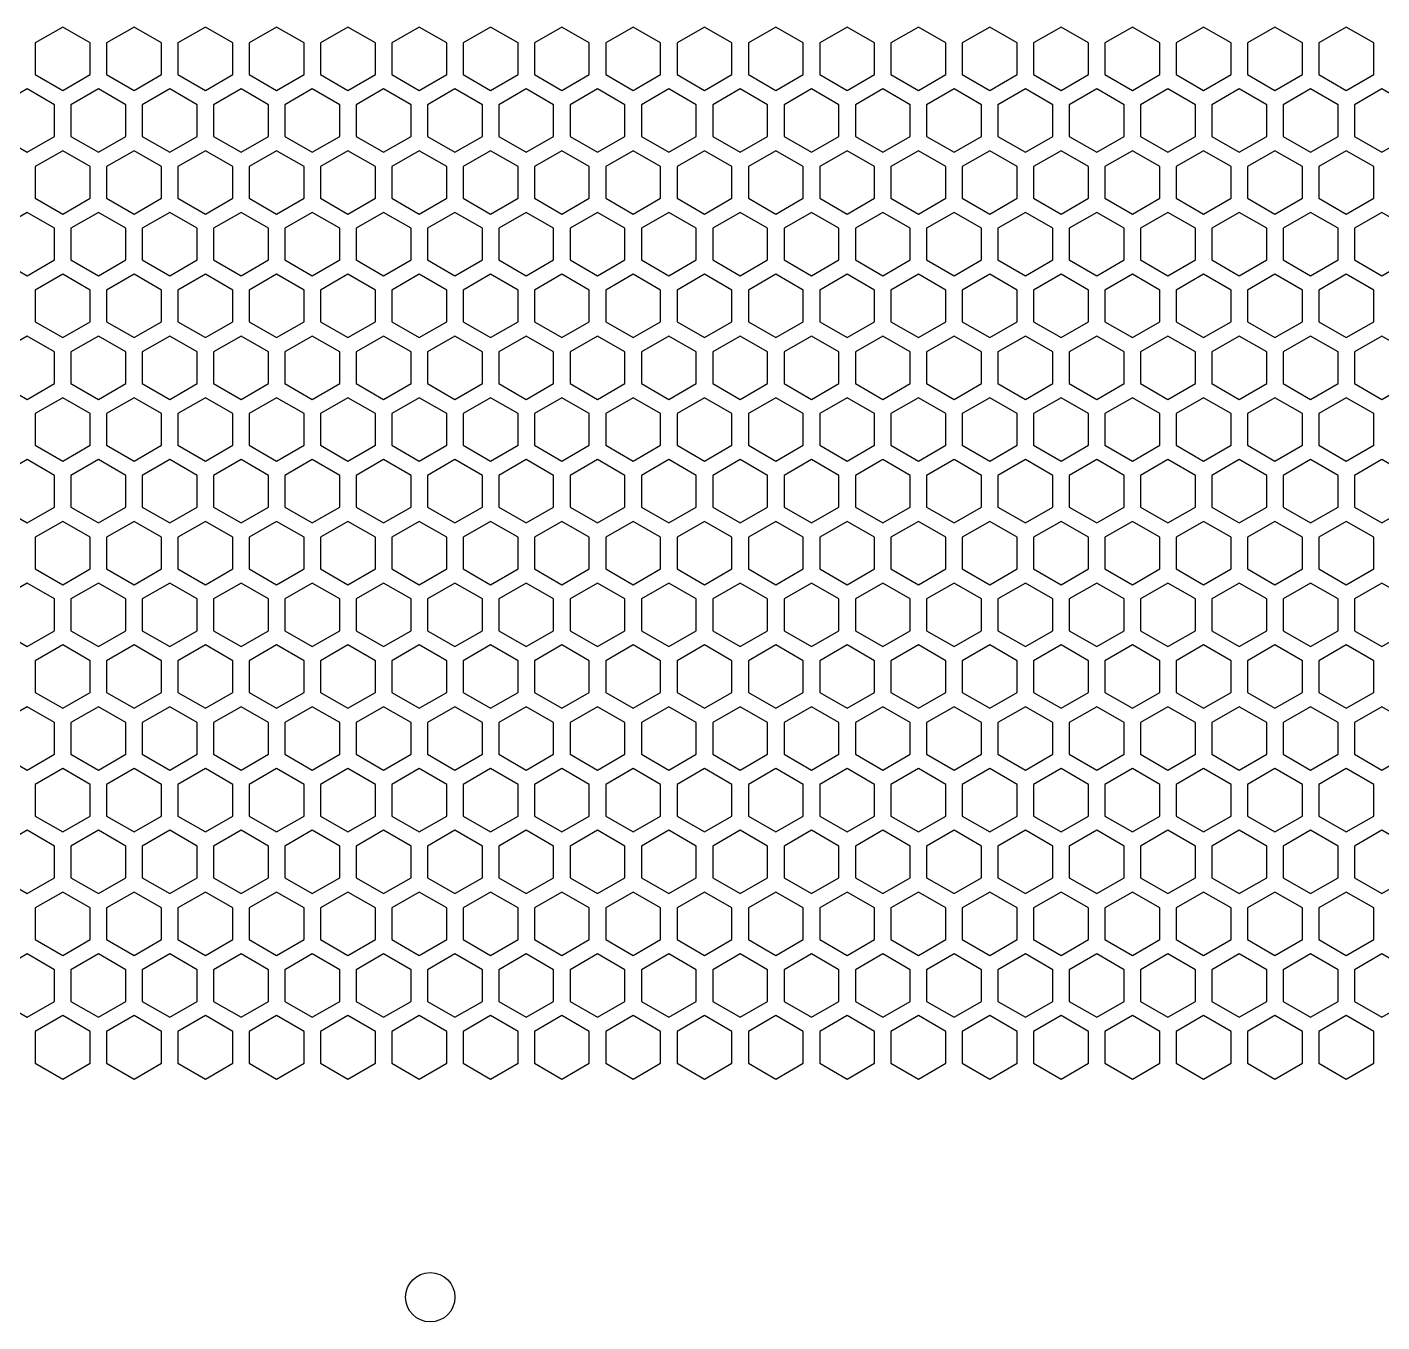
# Model space of a CAD drawing. Header units: millimetres. Extents: x 0 to 500, y 0 to 571.
# Drawn here: x 123.2 to 246.8, y 298.8 to 416.7 of the extents above; entities that cross this region are included whole.
import ezdxf

# ---------------------------------------------------------------- set-up
doc = ezdxf.new("R2010")
doc.units = ezdxf.units.MM
doc.layers.add('CUT', color=1, linetype='CONTINUOUS')

msp = doc.modelspace()

# ---------------------------------------------------------------- linework, layer by layer
at = {"layer": 'CUT'}
for points in [[(129, 415.2767), (126.5, 416.7201), (124, 415.2767), (124, 412.3899), (126.5, 410.9466), (129, 412.3899)], [(135.5, 415.2767), (133, 416.7201), (130.5, 415.2767), (130.5, 412.3899), (133, 410.9466), (135.5, 412.3899)], [(142, 415.2767), (139.5, 416.7201), (137, 415.2767), (137, 412.3899), (139.5, 410.9466), (142, 412.3899)], [(148.5, 415.2767), (146, 416.7201), (143.5, 415.2767), (143.5, 412.3899), (146, 410.9466), (148.5, 412.3899)], [(155, 415.2767), (152.5, 416.7201), (150, 415.2767), (150, 412.3899), (152.5, 410.9466), (155, 412.3899)], [(161.5, 415.2767), (159, 416.7201), (156.5, 415.2767), (156.5, 412.3899), (159, 410.9466), (161.5, 412.3899)], [(168, 415.2767), (165.5, 416.7201), (163, 415.2767), (163, 412.3899), (165.5, 410.9466), (168, 412.3899)], [(174.5, 415.2767), (172, 416.7201), (169.5, 415.2767), (169.5, 412.3899), (172, 410.9466), (174.5, 412.3899)], [(181, 415.2767), (178.5, 416.7201), (176, 415.2767), (176, 412.3899), (178.5, 410.9466), (181, 412.3899)], [(187.5, 415.2767), (185, 416.7201), (182.5, 415.2767), (182.5, 412.3899), (185, 410.9466), (187.5, 412.3899)], [(194, 415.2767), (191.5, 416.7201), (189, 415.2767), (189, 412.3899), (191.5, 410.9466), (194, 412.3899)], [(200.5, 415.2767), (198, 416.7201), (195.5, 415.2767), (195.5, 412.3899), (198, 410.9466), (200.5, 412.3899)], [(207, 415.2767), (204.5, 416.7201), (202, 415.2767), (202, 412.3899), (204.5, 410.9466), (207, 412.3899)], [(213.5, 415.2767), (211, 416.7201), (208.5, 415.2767), (208.5, 412.3899), (211, 410.9466), (213.5, 412.3899)], [(220, 415.2767), (217.5, 416.7201), (215, 415.2767), (215, 412.3899), (217.5, 410.9466), (220, 412.3899)], [(226.5, 415.2767), (224, 416.7201), (221.5, 415.2767), (221.5, 412.3899), (224, 410.9466), (226.5, 412.3899)], [(233, 415.2767), (230.5, 416.7201), (228, 415.2767), (228, 412.3899), (230.5, 410.9466), (233, 412.3899)], [(239.5, 415.2767), (237, 416.7201), (234.5, 415.2767), (234.5, 412.3899), (237, 410.9466), (239.5, 412.3899)], [(246, 415.2767), (243.5, 416.7201), (241, 415.2767), (241, 412.3899), (243.5, 410.9466), (246, 412.3899)], [(125.75, 409.6475), (123.25, 411.0909), (120.75, 409.6475), (120.75, 406.7608), (123.25, 405.3174), (125.75, 406.7608)], [(132.25, 409.6475), (129.75, 411.0909), (127.25, 409.6475), (127.25, 406.7608), (129.75, 405.3174), (132.25, 406.7608)], [(138.75, 409.6475), (136.25, 411.0909), (133.75, 409.6475), (133.75, 406.7608), (136.25, 405.3174), (138.75, 406.7608)], [(145.25, 409.6475), (142.75, 411.0909), (140.25, 409.6475), (140.25, 406.7608), (142.75, 405.3174), (145.25, 406.7608)], [(151.75, 409.6475), (149.25, 411.0909), (146.75, 409.6475), (146.75, 406.7608), (149.25, 405.3174), (151.75, 406.7608)], [(158.25, 409.6475), (155.75, 411.0909), (153.25, 409.6475), (153.25, 406.7608), (155.75, 405.3174), (158.25, 406.7608)], [(164.75, 409.6475), (162.25, 411.0909), (159.75, 409.6475), (159.75, 406.7608), (162.25, 405.3174), (164.75, 406.7608)], [(171.25, 409.6475), (168.75, 411.0909), (166.25, 409.6475), (166.25, 406.7608), (168.75, 405.3174), (171.25, 406.7608)], [(177.75, 409.6475), (175.25, 411.0909), (172.75, 409.6475), (172.75, 406.7608), (175.25, 405.3174), (177.75, 406.7608)], [(184.25, 409.6475), (181.75, 411.0909), (179.25, 409.6475), (179.25, 406.7608), (181.75, 405.3174), (184.25, 406.7608)], [(190.75, 409.6475), (188.25, 411.0909), (185.75, 409.6475), (185.75, 406.7608), (188.25, 405.3174), (190.75, 406.7608)], [(197.25, 409.6475), (194.75, 411.0909), (192.25, 409.6475), (192.25, 406.7608), (194.75, 405.3174), (197.25, 406.7608)], [(203.75, 409.6475), (201.25, 411.0909), (198.75, 409.6475), (198.75, 406.7608), (201.25, 405.3174), (203.75, 406.7608)], [(210.25, 409.6475), (207.75, 411.0909), (205.25, 409.6475), (205.25, 406.7608), (207.75, 405.3174), (210.25, 406.7608)], [(216.75, 409.6475), (214.25, 411.0909), (211.75, 409.6475), (211.75, 406.7608), (214.25, 405.3174), (216.75, 406.7608)], [(223.25, 409.6475), (220.75, 411.0909), (218.25, 409.6475), (218.25, 406.7608), (220.75, 405.3174), (223.25, 406.7608)], [(229.75, 409.6475), (227.25, 411.0909), (224.75, 409.6475), (224.75, 406.7608), (227.25, 405.3174), (229.75, 406.7608)], [(236.25, 409.6475), (233.75, 411.0909), (231.25, 409.6475), (231.25, 406.7608), (233.75, 405.3174), (236.25, 406.7608)], [(242.75, 409.6475), (240.25, 411.0909), (237.75, 409.6475), (237.75, 406.7608), (240.25, 405.3174), (242.75, 406.7608)], [(249.25, 409.6475), (246.75, 411.0909), (244.25, 409.6475), (244.25, 406.7608), (246.75, 405.3174), (249.25, 406.7608)], [(129, 404.0184), (126.5, 405.4617), (124, 404.0184), (124, 401.1316), (126.5, 399.6882), (129, 401.1316)], [(135.5, 404.0184), (133, 405.4617), (130.5, 404.0184), (130.5, 401.1316), (133, 399.6882), (135.5, 401.1316)], [(142, 404.0184), (139.5, 405.4617), (137, 404.0184), (137, 401.1316), (139.5, 399.6882), (142, 401.1316)], [(148.5, 404.0184), (146, 405.4617), (143.5, 404.0184), (143.5, 401.1316), (146, 399.6882), (148.5, 401.1316)], [(155, 404.0184), (152.5, 405.4617), (150, 404.0184), (150, 401.1316), (152.5, 399.6882), (155, 401.1316)], [(161.5, 404.0184), (159, 405.4617), (156.5, 404.0184), (156.5, 401.1316), (159, 399.6882), (161.5, 401.1316)], [(168, 404.0184), (165.5, 405.4617), (163, 404.0184), (163, 401.1316), (165.5, 399.6882), (168, 401.1316)], [(174.5, 404.0184), (172, 405.4617), (169.5, 404.0184), (169.5, 401.1316), (172, 399.6882), (174.5, 401.1316)], [(181, 404.0184), (178.5, 405.4617), (176, 404.0184), (176, 401.1316), (178.5, 399.6882), (181, 401.1316)], [(187.5, 404.0184), (185, 405.4617), (182.5, 404.0184), (182.5, 401.1316), (185, 399.6882), (187.5, 401.1316)], [(194, 404.0184), (191.5, 405.4617), (189, 404.0184), (189, 401.1316), (191.5, 399.6882), (194, 401.1316)], [(200.5, 404.0184), (198, 405.4617), (195.5, 404.0184), (195.5, 401.1316), (198, 399.6882), (200.5, 401.1316)], [(207, 404.0184), (204.5, 405.4617), (202, 404.0184), (202, 401.1316), (204.5, 399.6882), (207, 401.1316)], [(213.5, 404.0184), (211, 405.4617), (208.5, 404.0184), (208.5, 401.1316), (211, 399.6882), (213.5, 401.1316)], [(220, 404.0184), (217.5, 405.4617), (215, 404.0184), (215, 401.1316), (217.5, 399.6882), (220, 401.1316)], [(226.5, 404.0184), (224, 405.4617), (221.5, 404.0184), (221.5, 401.1316), (224, 399.6882), (226.5, 401.1316)], [(233, 404.0184), (230.5, 405.4617), (228, 404.0184), (228, 401.1316), (230.5, 399.6882), (233, 401.1316)], [(239.5, 404.0184), (237, 405.4617), (234.5, 404.0184), (234.5, 401.1316), (237, 399.6882), (239.5, 401.1316)], [(246, 404.0184), (243.5, 405.4617), (241, 404.0184), (241, 401.1316), (243.5, 399.6882), (246, 401.1316)], [(125.75, 398.3892), (123.25, 399.8326), (120.75, 398.3892), (120.75, 395.5024), (123.25, 394.0591), (125.75, 395.5024)], [(132.25, 398.3892), (129.75, 399.8326), (127.25, 398.3892), (127.25, 395.5024), (129.75, 394.0591), (132.25, 395.5024)], [(138.75, 398.3892), (136.25, 399.8326), (133.75, 398.3892), (133.75, 395.5024), (136.25, 394.0591), (138.75, 395.5024)], [(145.25, 398.3892), (142.75, 399.8326), (140.25, 398.3892), (140.25, 395.5024), (142.75, 394.0591), (145.25, 395.5024)], [(151.75, 398.3892), (149.25, 399.8326), (146.75, 398.3892), (146.75, 395.5024), (149.25, 394.0591), (151.75, 395.5024)], [(158.25, 398.3892), (155.75, 399.8326), (153.25, 398.3892), (153.25, 395.5024), (155.75, 394.0591), (158.25, 395.5024)], [(164.75, 398.3892), (162.25, 399.8326), (159.75, 398.3892), (159.75, 395.5024), (162.25, 394.0591), (164.75, 395.5024)], [(171.25, 398.3892), (168.75, 399.8326), (166.25, 398.3892), (166.25, 395.5024), (168.75, 394.0591), (171.25, 395.5024)], [(177.75, 398.3892), (175.25, 399.8326), (172.75, 398.3892), (172.75, 395.5024), (175.25, 394.0591), (177.75, 395.5024)], [(184.25, 398.3892), (181.75, 399.8326), (179.25, 398.3892), (179.25, 395.5024), (181.75, 394.0591), (184.25, 395.5024)], [(190.75, 398.3892), (188.25, 399.8326), (185.75, 398.3892), (185.75, 395.5024), (188.25, 394.0591), (190.75, 395.5024)], [(197.25, 398.3892), (194.75, 399.8326), (192.25, 398.3892), (192.25, 395.5024), (194.75, 394.0591), (197.25, 395.5024)], [(203.75, 398.3892), (201.25, 399.8326), (198.75, 398.3892), (198.75, 395.5024), (201.25, 394.0591), (203.75, 395.5024)], [(210.25, 398.3892), (207.75, 399.8326), (205.25, 398.3892), (205.25, 395.5024), (207.75, 394.0591), (210.25, 395.5024)], [(216.75, 398.3892), (214.25, 399.8326), (211.75, 398.3892), (211.75, 395.5024), (214.25, 394.0591), (216.75, 395.5024)], [(223.25, 398.3892), (220.75, 399.8326), (218.25, 398.3892), (218.25, 395.5024), (220.75, 394.0591), (223.25, 395.5024)], [(229.75, 398.3892), (227.25, 399.8326), (224.75, 398.3892), (224.75, 395.5024), (227.25, 394.0591), (229.75, 395.5024)], [(236.25, 398.3892), (233.75, 399.8326), (231.25, 398.3892), (231.25, 395.5024), (233.75, 394.0591), (236.25, 395.5024)], [(242.75, 398.3892), (240.25, 399.8326), (237.75, 398.3892), (237.75, 395.5024), (240.25, 394.0591), (242.75, 395.5024)], [(249.25, 398.3892), (246.75, 399.8326), (244.25, 398.3892), (244.25, 395.5024), (246.75, 394.0591), (249.25, 395.5024)], [(129, 392.76), (126.5, 394.2034), (124, 392.76), (124, 389.8733), (126.5, 388.4299), (129, 389.8733)], [(135.5, 392.76), (133, 394.2034), (130.5, 392.76), (130.5, 389.8733), (133, 388.4299), (135.5, 389.8733)], [(142, 392.76), (139.5, 394.2034), (137, 392.76), (137, 389.8733), (139.5, 388.4299), (142, 389.8733)], [(148.5, 392.76), (146, 394.2034), (143.5, 392.76), (143.5, 389.8733), (146, 388.4299), (148.5, 389.8733)], [(155, 392.76), (152.5, 394.2034), (150, 392.76), (150, 389.8733), (152.5, 388.4299), (155, 389.8733)], [(161.5, 392.76), (159, 394.2034), (156.5, 392.76), (156.5, 389.8733), (159, 388.4299), (161.5, 389.8733)], [(168, 392.76), (165.5, 394.2034), (163, 392.76), (163, 389.8733), (165.5, 388.4299), (168, 389.8733)], [(174.5, 392.76), (172, 394.2034), (169.5, 392.76), (169.5, 389.8733), (172, 388.4299), (174.5, 389.8733)], [(181, 392.76), (178.5, 394.2034), (176, 392.76), (176, 389.8733), (178.5, 388.4299), (181, 389.8733)], [(187.5, 392.76), (185, 394.2034), (182.5, 392.76), (182.5, 389.8733), (185, 388.4299), (187.5, 389.8733)], [(194, 392.76), (191.5, 394.2034), (189, 392.76), (189, 389.8733), (191.5, 388.4299), (194, 389.8733)], [(200.5, 392.76), (198, 394.2034), (195.5, 392.76), (195.5, 389.8733), (198, 388.4299), (200.5, 389.8733)], [(207, 392.76), (204.5, 394.2034), (202, 392.76), (202, 389.8733), (204.5, 388.4299), (207, 389.8733)], [(213.5, 392.76), (211, 394.2034), (208.5, 392.76), (208.5, 389.8733), (211, 388.4299), (213.5, 389.8733)], [(220, 392.76), (217.5, 394.2034), (215, 392.76), (215, 389.8733), (217.5, 388.4299), (220, 389.8733)], [(226.5, 392.76), (224, 394.2034), (221.5, 392.76), (221.5, 389.8733), (224, 388.4299), (226.5, 389.8733)], [(233, 392.76), (230.5, 394.2034), (228, 392.76), (228, 389.8733), (230.5, 388.4299), (233, 389.8733)], [(239.5, 392.76), (237, 394.2034), (234.5, 392.76), (234.5, 389.8733), (237, 388.4299), (239.5, 389.8733)], [(246, 392.76), (243.5, 394.2034), (241, 392.76), (241, 389.8733), (243.5, 388.4299), (246, 389.8733)], [(125.75, 387.1309), (123.25, 388.5742), (120.75, 387.1309), (120.75, 384.2441), (123.25, 382.8007), (125.75, 384.2441)], [(132.25, 387.1309), (129.75, 388.5742), (127.25, 387.1309), (127.25, 384.2441), (129.75, 382.8007), (132.25, 384.2441)], [(138.75, 387.1309), (136.25, 388.5742), (133.75, 387.1309), (133.75, 384.2441), (136.25, 382.8007), (138.75, 384.2441)], [(145.25, 387.1309), (142.75, 388.5742), (140.25, 387.1309), (140.25, 384.2441), (142.75, 382.8007), (145.25, 384.2441)], [(151.75, 387.1309), (149.25, 388.5742), (146.75, 387.1309), (146.75, 384.2441), (149.25, 382.8007), (151.75, 384.2441)], [(158.25, 387.1309), (155.75, 388.5742), (153.25, 387.1309), (153.25, 384.2441), (155.75, 382.8007), (158.25, 384.2441)], [(164.75, 387.1309), (162.25, 388.5742), (159.75, 387.1309), (159.75, 384.2441), (162.25, 382.8007), (164.75, 384.2441)], [(171.25, 387.1309), (168.75, 388.5742), (166.25, 387.1309), (166.25, 384.2441), (168.75, 382.8007), (171.25, 384.2441)], [(177.75, 387.1309), (175.25, 388.5742), (172.75, 387.1309), (172.75, 384.2441), (175.25, 382.8007), (177.75, 384.2441)], [(184.25, 387.1309), (181.75, 388.5742), (179.25, 387.1309), (179.25, 384.2441), (181.75, 382.8007), (184.25, 384.2441)], [(190.75, 387.1309), (188.25, 388.5742), (185.75, 387.1309), (185.75, 384.2441), (188.25, 382.8007), (190.75, 384.2441)], [(197.25, 387.1309), (194.75, 388.5742), (192.25, 387.1309), (192.25, 384.2441), (194.75, 382.8007), (197.25, 384.2441)], [(203.75, 387.1309), (201.25, 388.5742), (198.75, 387.1309), (198.75, 384.2441), (201.25, 382.8007), (203.75, 384.2441)], [(210.25, 387.1309), (207.75, 388.5742), (205.25, 387.1309), (205.25, 384.2441), (207.75, 382.8007), (210.25, 384.2441)], [(216.75, 387.1309), (214.25, 388.5742), (211.75, 387.1309), (211.75, 384.2441), (214.25, 382.8007), (216.75, 384.2441)], [(223.25, 387.1309), (220.75, 388.5742), (218.25, 387.1309), (218.25, 384.2441), (220.75, 382.8007), (223.25, 384.2441)], [(229.75, 387.1309), (227.25, 388.5742), (224.75, 387.1309), (224.75, 384.2441), (227.25, 382.8007), (229.75, 384.2441)], [(236.25, 387.1309), (233.75, 388.5742), (231.25, 387.1309), (231.25, 384.2441), (233.75, 382.8007), (236.25, 384.2441)], [(242.75, 387.1309), (240.25, 388.5742), (237.75, 387.1309), (237.75, 384.2441), (240.25, 382.8007), (242.75, 384.2441)], [(249.25, 387.1309), (246.75, 388.5742), (244.25, 387.1309), (244.25, 384.2441), (246.75, 382.8007), (249.25, 384.2441)], [(129, 381.5017), (126.5, 382.9451), (124, 381.5017), (124, 378.615), (126.5, 377.1716), (129, 378.615)], [(135.5, 381.5017), (133, 382.9451), (130.5, 381.5017), (130.5, 378.615), (133, 377.1716), (135.5, 378.615)], [(142, 381.5017), (139.5, 382.9451), (137, 381.5017), (137, 378.615), (139.5, 377.1716), (142, 378.615)], [(148.5, 381.5017), (146, 382.9451), (143.5, 381.5017), (143.5, 378.615), (146, 377.1716), (148.5, 378.615)], [(155, 381.5017), (152.5, 382.9451), (150, 381.5017), (150, 378.615), (152.5, 377.1716), (155, 378.615)], [(161.5, 381.5017), (159, 382.9451), (156.5, 381.5017), (156.5, 378.615), (159, 377.1716), (161.5, 378.615)], [(168, 381.5017), (165.5, 382.9451), (163, 381.5017), (163, 378.615), (165.5, 377.1716), (168, 378.615)], [(174.5, 381.5017), (172, 382.9451), (169.5, 381.5017), (169.5, 378.615), (172, 377.1716), (174.5, 378.615)], [(181, 381.5017), (178.5, 382.9451), (176, 381.5017), (176, 378.615), (178.5, 377.1716), (181, 378.615)], [(187.5, 381.5017), (185, 382.9451), (182.5, 381.5017), (182.5, 378.615), (185, 377.1716), (187.5, 378.615)], [(194, 381.5017), (191.5, 382.9451), (189, 381.5017), (189, 378.615), (191.5, 377.1716), (194, 378.615)], [(200.5, 381.5017), (198, 382.9451), (195.5, 381.5017), (195.5, 378.615), (198, 377.1716), (200.5, 378.615)], [(207, 381.5017), (204.5, 382.9451), (202, 381.5017), (202, 378.615), (204.5, 377.1716), (207, 378.615)], [(213.5, 381.5017), (211, 382.9451), (208.5, 381.5017), (208.5, 378.615), (211, 377.1716), (213.5, 378.615)], [(220, 381.5017), (217.5, 382.9451), (215, 381.5017), (215, 378.615), (217.5, 377.1716), (220, 378.615)], [(226.5, 381.5017), (224, 382.9451), (221.5, 381.5017), (221.5, 378.615), (224, 377.1716), (226.5, 378.615)], [(233, 381.5017), (230.5, 382.9451), (228, 381.5017), (228, 378.615), (230.5, 377.1716), (233, 378.615)], [(239.5, 381.5017), (237, 382.9451), (234.5, 381.5017), (234.5, 378.615), (237, 377.1716), (239.5, 378.615)], [(246, 381.5017), (243.5, 382.9451), (241, 381.5017), (241, 378.615), (243.5, 377.1716), (246, 378.615)], [(125.75, 375.8725), (123.25, 377.3159), (120.75, 375.8725), (120.75, 372.9858), (123.25, 371.5424), (125.75, 372.9858)], [(132.25, 375.8725), (129.75, 377.3159), (127.25, 375.8725), (127.25, 372.9858), (129.75, 371.5424), (132.25, 372.9858)], [(138.75, 375.8725), (136.25, 377.3159), (133.75, 375.8725), (133.75, 372.9858), (136.25, 371.5424), (138.75, 372.9858)], [(145.25, 375.8725), (142.75, 377.3159), (140.25, 375.8725), (140.25, 372.9858), (142.75, 371.5424), (145.25, 372.9858)], [(151.75, 375.8725), (149.25, 377.3159), (146.75, 375.8725), (146.75, 372.9858), (149.25, 371.5424), (151.75, 372.9858)], [(158.25, 375.8725), (155.75, 377.3159), (153.25, 375.8725), (153.25, 372.9858), (155.75, 371.5424), (158.25, 372.9858)], [(164.75, 375.8725), (162.25, 377.3159), (159.75, 375.8725), (159.75, 372.9858), (162.25, 371.5424), (164.75, 372.9858)], [(171.25, 375.8725), (168.75, 377.3159), (166.25, 375.8725), (166.25, 372.9858), (168.75, 371.5424), (171.25, 372.9858)], [(177.75, 375.8725), (175.25, 377.3159), (172.75, 375.8725), (172.75, 372.9858), (175.25, 371.5424), (177.75, 372.9858)], [(184.25, 375.8725), (181.75, 377.3159), (179.25, 375.8725), (179.25, 372.9858), (181.75, 371.5424), (184.25, 372.9858)], [(190.75, 375.8725), (188.25, 377.3159), (185.75, 375.8725), (185.75, 372.9858), (188.25, 371.5424), (190.75, 372.9858)], [(197.25, 375.8725), (194.75, 377.3159), (192.25, 375.8725), (192.25, 372.9858), (194.75, 371.5424), (197.25, 372.9858)], [(203.75, 375.8725), (201.25, 377.3159), (198.75, 375.8725), (198.75, 372.9858), (201.25, 371.5424), (203.75, 372.9858)], [(210.25, 375.8725), (207.75, 377.3159), (205.25, 375.8725), (205.25, 372.9858), (207.75, 371.5424), (210.25, 372.9858)], [(216.75, 375.8725), (214.25, 377.3159), (211.75, 375.8725), (211.75, 372.9858), (214.25, 371.5424), (216.75, 372.9858)], [(223.25, 375.8725), (220.75, 377.3159), (218.25, 375.8725), (218.25, 372.9858), (220.75, 371.5424), (223.25, 372.9858)], [(229.75, 375.8725), (227.25, 377.3159), (224.75, 375.8725), (224.75, 372.9858), (227.25, 371.5424), (229.75, 372.9858)], [(236.25, 375.8725), (233.75, 377.3159), (231.25, 375.8725), (231.25, 372.9858), (233.75, 371.5424), (236.25, 372.9858)], [(242.75, 375.8725), (240.25, 377.3159), (237.75, 375.8725), (237.75, 372.9858), (240.25, 371.5424), (242.75, 372.9858)], [(249.25, 375.8725), (246.75, 377.3159), (244.25, 375.8725), (244.25, 372.9858), (246.75, 371.5424), (249.25, 372.9858)], [(129, 370.2434), (126.5, 371.6868), (124, 370.2434), (124, 367.3566), (126.5, 365.9132), (129, 367.3566)], [(135.5, 370.2434), (133, 371.6868), (130.5, 370.2434), (130.5, 367.3566), (133, 365.9132), (135.5, 367.3566)], [(142, 370.2434), (139.5, 371.6868), (137, 370.2434), (137, 367.3566), (139.5, 365.9132), (142, 367.3566)], [(148.5, 370.2434), (146, 371.6868), (143.5, 370.2434), (143.5, 367.3566), (146, 365.9132), (148.5, 367.3566)], [(155, 370.2434), (152.5, 371.6868), (150, 370.2434), (150, 367.3566), (152.5, 365.9132), (155, 367.3566)], [(161.5, 370.2434), (159, 371.6868), (156.5, 370.2434), (156.5, 367.3566), (159, 365.9132), (161.5, 367.3566)], [(168, 370.2434), (165.5, 371.6868), (163, 370.2434), (163, 367.3566), (165.5, 365.9132), (168, 367.3566)], [(174.5, 370.2434), (172, 371.6868), (169.5, 370.2434), (169.5, 367.3566), (172, 365.9132), (174.5, 367.3566)], [(181, 370.2434), (178.5, 371.6868), (176, 370.2434), (176, 367.3566), (178.5, 365.9132), (181, 367.3566)], [(187.5, 370.2434), (185, 371.6868), (182.5, 370.2434), (182.5, 367.3566), (185, 365.9132), (187.5, 367.3566)], [(194, 370.2434), (191.5, 371.6868), (189, 370.2434), (189, 367.3566), (191.5, 365.9132), (194, 367.3566)], [(200.5, 370.2434), (198, 371.6868), (195.5, 370.2434), (195.5, 367.3566), (198, 365.9132), (200.5, 367.3566)], [(207, 370.2434), (204.5, 371.6868), (202, 370.2434), (202, 367.3566), (204.5, 365.9132), (207, 367.3566)], [(213.5, 370.2434), (211, 371.6868), (208.5, 370.2434), (208.5, 367.3566), (211, 365.9132), (213.5, 367.3566)], [(220, 370.2434), (217.5, 371.6868), (215, 370.2434), (215, 367.3566), (217.5, 365.9132), (220, 367.3566)], [(226.5, 370.2434), (224, 371.6868), (221.5, 370.2434), (221.5, 367.3566), (224, 365.9132), (226.5, 367.3566)], [(233, 370.2434), (230.5, 371.6868), (228, 370.2434), (228, 367.3566), (230.5, 365.9132), (233, 367.3566)], [(239.5, 370.2434), (237, 371.6868), (234.5, 370.2434), (234.5, 367.3566), (237, 365.9132), (239.5, 367.3566)], [(246, 370.2434), (243.5, 371.6868), (241, 370.2434), (241, 367.3566), (243.5, 365.9132), (246, 367.3566)], [(125.75, 364.6142), (123.25, 366.0576), (120.75, 364.6142), (120.75, 361.7275), (123.25, 360.2841), (125.75, 361.7275)], [(132.25, 364.6142), (129.75, 366.0576), (127.25, 364.6142), (127.25, 361.7275), (129.75, 360.2841), (132.25, 361.7275)], [(138.75, 364.6142), (136.25, 366.0576), (133.75, 364.6142), (133.75, 361.7275), (136.25, 360.2841), (138.75, 361.7275)], [(145.25, 364.6142), (142.75, 366.0576), (140.25, 364.6142), (140.25, 361.7275), (142.75, 360.2841), (145.25, 361.7275)], [(151.75, 364.6142), (149.25, 366.0576), (146.75, 364.6142), (146.75, 361.7275), (149.25, 360.2841), (151.75, 361.7275)], [(158.25, 364.6142), (155.75, 366.0576), (153.25, 364.6142), (153.25, 361.7275), (155.75, 360.2841), (158.25, 361.7275)], [(164.75, 364.6142), (162.25, 366.0576), (159.75, 364.6142), (159.75, 361.7275), (162.25, 360.2841), (164.75, 361.7275)], [(171.25, 364.6142), (168.75, 366.0576), (166.25, 364.6142), (166.25, 361.7275), (168.75, 360.2841), (171.25, 361.7275)], [(177.75, 364.6142), (175.25, 366.0576), (172.75, 364.6142), (172.75, 361.7275), (175.25, 360.2841), (177.75, 361.7275)], [(184.25, 364.6142), (181.75, 366.0576), (179.25, 364.6142), (179.25, 361.7275), (181.75, 360.2841), (184.25, 361.7275)], [(190.75, 364.6142), (188.25, 366.0576), (185.75, 364.6142), (185.75, 361.7275), (188.25, 360.2841), (190.75, 361.7275)], [(197.25, 364.6142), (194.75, 366.0576), (192.25, 364.6142), (192.25, 361.7275), (194.75, 360.2841), (197.25, 361.7275)], [(203.75, 364.6142), (201.25, 366.0576), (198.75, 364.6142), (198.75, 361.7275), (201.25, 360.2841), (203.75, 361.7275)], [(210.25, 364.6142), (207.75, 366.0576), (205.25, 364.6142), (205.25, 361.7275), (207.75, 360.2841), (210.25, 361.7275)], [(216.75, 364.6142), (214.25, 366.0576), (211.75, 364.6142), (211.75, 361.7275), (214.25, 360.2841), (216.75, 361.7275)], [(223.25, 364.6142), (220.75, 366.0576), (218.25, 364.6142), (218.25, 361.7275), (220.75, 360.2841), (223.25, 361.7275)], [(229.75, 364.6142), (227.25, 366.0576), (224.75, 364.6142), (224.75, 361.7275), (227.25, 360.2841), (229.75, 361.7275)], [(236.25, 364.6142), (233.75, 366.0576), (231.25, 364.6142), (231.25, 361.7275), (233.75, 360.2841), (236.25, 361.7275)], [(242.75, 364.6142), (240.25, 366.0576), (237.75, 364.6142), (237.75, 361.7275), (240.25, 360.2841), (242.75, 361.7275)], [(249.25, 364.6142), (246.75, 366.0576), (244.25, 364.6142), (244.25, 361.7275), (246.75, 360.2841), (249.25, 361.7275)], [(129, 358.985), (126.5, 360.4284), (124, 358.985), (124, 356.0983), (126.5, 354.6549), (129, 356.0983)], [(135.5, 358.985), (133, 360.4284), (130.5, 358.985), (130.5, 356.0983), (133, 354.6549), (135.5, 356.0983)], [(142, 358.985), (139.5, 360.4284), (137, 358.985), (137, 356.0983), (139.5, 354.6549), (142, 356.0983)], [(148.5, 358.985), (146, 360.4284), (143.5, 358.985), (143.5, 356.0983), (146, 354.6549), (148.5, 356.0983)], [(155, 358.985), (152.5, 360.4284), (150, 358.985), (150, 356.0983), (152.5, 354.6549), (155, 356.0983)], [(161.5, 358.985), (159, 360.4284), (156.5, 358.985), (156.5, 356.0983), (159, 354.6549), (161.5, 356.0983)], [(168, 358.985), (165.5, 360.4284), (163, 358.985), (163, 356.0983), (165.5, 354.6549), (168, 356.0983)], [(174.5, 358.985), (172, 360.4284), (169.5, 358.985), (169.5, 356.0983), (172, 354.6549), (174.5, 356.0983)], [(181, 358.985), (178.5, 360.4284), (176, 358.985), (176, 356.0983), (178.5, 354.6549), (181, 356.0983)], [(187.5, 358.985), (185, 360.4284), (182.5, 358.985), (182.5, 356.0983), (185, 354.6549), (187.5, 356.0983)], [(194, 358.985), (191.5, 360.4284), (189, 358.985), (189, 356.0983), (191.5, 354.6549), (194, 356.0983)], [(200.5, 358.985), (198, 360.4284), (195.5, 358.985), (195.5, 356.0983), (198, 354.6549), (200.5, 356.0983)], [(207, 358.985), (204.5, 360.4284), (202, 358.985), (202, 356.0983), (204.5, 354.6549), (207, 356.0983)], [(213.5, 358.985), (211, 360.4284), (208.5, 358.985), (208.5, 356.0983), (211, 354.6549), (213.5, 356.0983)], [(220, 358.985), (217.5, 360.4284), (215, 358.985), (215, 356.0983), (217.5, 354.6549), (220, 356.0983)], [(226.5, 358.985), (224, 360.4284), (221.5, 358.985), (221.5, 356.0983), (224, 354.6549), (226.5, 356.0983)], [(233, 358.985), (230.5, 360.4284), (228, 358.985), (228, 356.0983), (230.5, 354.6549), (233, 356.0983)], [(239.5, 358.985), (237, 360.4284), (234.5, 358.985), (234.5, 356.0983), (237, 354.6549), (239.5, 356.0983)], [(246, 358.985), (243.5, 360.4284), (241, 358.985), (241, 356.0983), (243.5, 354.6549), (246, 356.0983)], [(125.75, 353.3559), (123.25, 354.7993), (120.75, 353.3559), (120.75, 350.4691), (123.25, 349.0258), (125.75, 350.4691)], [(132.25, 353.3559), (129.75, 354.7993), (127.25, 353.3559), (127.25, 350.4691), (129.75, 349.0258), (132.25, 350.4691)], [(138.75, 353.3559), (136.25, 354.7993), (133.75, 353.3559), (133.75, 350.4691), (136.25, 349.0258), (138.75, 350.4691)], [(145.25, 353.3559), (142.75, 354.7993), (140.25, 353.3559), (140.25, 350.4691), (142.75, 349.0258), (145.25, 350.4691)], [(151.75, 353.3559), (149.25, 354.7993), (146.75, 353.3559), (146.75, 350.4691), (149.25, 349.0258), (151.75, 350.4691)], [(158.25, 353.3559), (155.75, 354.7993), (153.25, 353.3559), (153.25, 350.4691), (155.75, 349.0258), (158.25, 350.4691)], [(164.75, 353.3559), (162.25, 354.7993), (159.75, 353.3559), (159.75, 350.4691), (162.25, 349.0258), (164.75, 350.4691)], [(171.25, 353.3559), (168.75, 354.7993), (166.25, 353.3559), (166.25, 350.4691), (168.75, 349.0258), (171.25, 350.4691)], [(177.75, 353.3559), (175.25, 354.7993), (172.75, 353.3559), (172.75, 350.4691), (175.25, 349.0258), (177.75, 350.4691)], [(184.25, 353.3559), (181.75, 354.7993), (179.25, 353.3559), (179.25, 350.4691), (181.75, 349.0258), (184.25, 350.4691)], [(190.75, 353.3559), (188.25, 354.7993), (185.75, 353.3559), (185.75, 350.4691), (188.25, 349.0258), (190.75, 350.4691)], [(197.25, 353.3559), (194.75, 354.7993), (192.25, 353.3559), (192.25, 350.4691), (194.75, 349.0258), (197.25, 350.4691)], [(203.75, 353.3559), (201.25, 354.7993), (198.75, 353.3559), (198.75, 350.4691), (201.25, 349.0258), (203.75, 350.4691)], [(210.25, 353.3559), (207.75, 354.7993), (205.25, 353.3559), (205.25, 350.4691), (207.75, 349.0258), (210.25, 350.4691)], [(216.75, 353.3559), (214.25, 354.7993), (211.75, 353.3559), (211.75, 350.4691), (214.25, 349.0258), (216.75, 350.4691)], [(223.25, 353.3559), (220.75, 354.7993), (218.25, 353.3559), (218.25, 350.4691), (220.75, 349.0258), (223.25, 350.4691)], [(229.75, 353.3559), (227.25, 354.7993), (224.75, 353.3559), (224.75, 350.4691), (227.25, 349.0258), (229.75, 350.4691)], [(236.25, 353.3559), (233.75, 354.7993), (231.25, 353.3559), (231.25, 350.4691), (233.75, 349.0258), (236.25, 350.4691)], [(242.75, 353.3559), (240.25, 354.7993), (237.75, 353.3559), (237.75, 350.4691), (240.25, 349.0258), (242.75, 350.4691)], [(249.25, 353.3559), (246.75, 354.7993), (244.25, 353.3559), (244.25, 350.4691), (246.75, 349.0258), (249.25, 350.4691)], [(129, 347.7267), (126.5, 349.1701), (124, 347.7267), (124, 344.84), (126.5, 343.3966), (129, 344.84)], [(135.5, 347.7267), (133, 349.1701), (130.5, 347.7267), (130.5, 344.84), (133, 343.3966), (135.5, 344.84)], [(142, 347.7267), (139.5, 349.1701), (137, 347.7267), (137, 344.84), (139.5, 343.3966), (142, 344.84)], [(148.5, 347.7267), (146, 349.1701), (143.5, 347.7267), (143.5, 344.84), (146, 343.3966), (148.5, 344.84)], [(155, 347.7267), (152.5, 349.1701), (150, 347.7267), (150, 344.84), (152.5, 343.3966), (155, 344.84)], [(161.5, 347.7267), (159, 349.1701), (156.5, 347.7267), (156.5, 344.84), (159, 343.3966), (161.5, 344.84)], [(168, 347.7267), (165.5, 349.1701), (163, 347.7267), (163, 344.84), (165.5, 343.3966), (168, 344.84)], [(174.5, 347.7267), (172, 349.1701), (169.5, 347.7267), (169.5, 344.84), (172, 343.3966), (174.5, 344.84)], [(181, 347.7267), (178.5, 349.1701), (176, 347.7267), (176, 344.84), (178.5, 343.3966), (181, 344.84)], [(187.5, 347.7267), (185, 349.1701), (182.5, 347.7267), (182.5, 344.84), (185, 343.3966), (187.5, 344.84)], [(194, 347.7267), (191.5, 349.1701), (189, 347.7267), (189, 344.84), (191.5, 343.3966), (194, 344.84)], [(200.5, 347.7267), (198, 349.1701), (195.5, 347.7267), (195.5, 344.84), (198, 343.3966), (200.5, 344.84)], [(207, 347.7267), (204.5, 349.1701), (202, 347.7267), (202, 344.84), (204.5, 343.3966), (207, 344.84)], [(213.5, 347.7267), (211, 349.1701), (208.5, 347.7267), (208.5, 344.84), (211, 343.3966), (213.5, 344.84)], [(220, 347.7267), (217.5, 349.1701), (215, 347.7267), (215, 344.84), (217.5, 343.3966), (220, 344.84)], [(226.5, 347.7267), (224, 349.1701), (221.5, 347.7267), (221.5, 344.84), (224, 343.3966), (226.5, 344.84)], [(233, 347.7267), (230.5, 349.1701), (228, 347.7267), (228, 344.84), (230.5, 343.3966), (233, 344.84)], [(239.5, 347.7267), (237, 349.1701), (234.5, 347.7267), (234.5, 344.84), (237, 343.3966), (239.5, 344.84)], [(246, 347.7267), (243.5, 349.1701), (241, 347.7267), (241, 344.84), (243.5, 343.3966), (246, 344.84)], [(125.75, 342.0976), (123.25, 343.5409), (120.75, 342.0976), (120.75, 339.2108), (123.25, 337.7674), (125.75, 339.2108)], [(132.25, 342.0976), (129.75, 343.5409), (127.25, 342.0976), (127.25, 339.2108), (129.75, 337.7674), (132.25, 339.2108)], [(138.75, 342.0976), (136.25, 343.5409), (133.75, 342.0976), (133.75, 339.2108), (136.25, 337.7674), (138.75, 339.2108)], [(145.25, 342.0976), (142.75, 343.5409), (140.25, 342.0976), (140.25, 339.2108), (142.75, 337.7674), (145.25, 339.2108)], [(151.75, 342.0976), (149.25, 343.5409), (146.75, 342.0976), (146.75, 339.2108), (149.25, 337.7674), (151.75, 339.2108)], [(158.25, 342.0976), (155.75, 343.5409), (153.25, 342.0976), (153.25, 339.2108), (155.75, 337.7674), (158.25, 339.2108)], [(164.75, 342.0976), (162.25, 343.5409), (159.75, 342.0976), (159.75, 339.2108), (162.25, 337.7674), (164.75, 339.2108)], [(171.25, 342.0976), (168.75, 343.5409), (166.25, 342.0976), (166.25, 339.2108), (168.75, 337.7674), (171.25, 339.2108)], [(177.75, 342.0976), (175.25, 343.5409), (172.75, 342.0976), (172.75, 339.2108), (175.25, 337.7674), (177.75, 339.2108)], [(184.25, 342.0976), (181.75, 343.5409), (179.25, 342.0976), (179.25, 339.2108), (181.75, 337.7674), (184.25, 339.2108)], [(190.75, 342.0976), (188.25, 343.5409), (185.75, 342.0976), (185.75, 339.2108), (188.25, 337.7674), (190.75, 339.2108)], [(197.25, 342.0976), (194.75, 343.5409), (192.25, 342.0976), (192.25, 339.2108), (194.75, 337.7674), (197.25, 339.2108)], [(203.75, 342.0976), (201.25, 343.5409), (198.75, 342.0976), (198.75, 339.2108), (201.25, 337.7674), (203.75, 339.2108)], [(210.25, 342.0976), (207.75, 343.5409), (205.25, 342.0976), (205.25, 339.2108), (207.75, 337.7674), (210.25, 339.2108)], [(216.75, 342.0976), (214.25, 343.5409), (211.75, 342.0976), (211.75, 339.2108), (214.25, 337.7674), (216.75, 339.2108)], [(223.25, 342.0976), (220.75, 343.5409), (218.25, 342.0976), (218.25, 339.2108), (220.75, 337.7674), (223.25, 339.2108)], [(229.75, 342.0976), (227.25, 343.5409), (224.75, 342.0976), (224.75, 339.2108), (227.25, 337.7674), (229.75, 339.2108)], [(236.25, 342.0976), (233.75, 343.5409), (231.25, 342.0976), (231.25, 339.2108), (233.75, 337.7674), (236.25, 339.2108)], [(242.75, 342.0976), (240.25, 343.5409), (237.75, 342.0976), (237.75, 339.2108), (240.25, 337.7674), (242.75, 339.2108)], [(249.25, 342.0976), (246.75, 343.5409), (244.25, 342.0976), (244.25, 339.2108), (246.75, 337.7674), (249.25, 339.2108)], [(129, 336.4684), (126.5, 337.9118), (124, 336.4684), (124, 333.5816), (126.5, 332.1383), (129, 333.5816)], [(135.5, 336.4684), (133, 337.9118), (130.5, 336.4684), (130.5, 333.5816), (133, 332.1383), (135.5, 333.5816)], [(142, 336.4684), (139.5, 337.9118), (137, 336.4684), (137, 333.5816), (139.5, 332.1383), (142, 333.5816)], [(148.5, 336.4684), (146, 337.9118), (143.5, 336.4684), (143.5, 333.5816), (146, 332.1383), (148.5, 333.5816)], [(155, 336.4684), (152.5, 337.9118), (150, 336.4684), (150, 333.5816), (152.5, 332.1383), (155, 333.5816)], [(161.5, 336.4684), (159, 337.9118), (156.5, 336.4684), (156.5, 333.5816), (159, 332.1383), (161.5, 333.5816)], [(168, 336.4684), (165.5, 337.9118), (163, 336.4684), (163, 333.5816), (165.5, 332.1383), (168, 333.5816)], [(174.5, 336.4684), (172, 337.9118), (169.5, 336.4684), (169.5, 333.5816), (172, 332.1383), (174.5, 333.5816)], [(181, 336.4684), (178.5, 337.9118), (176, 336.4684), (176, 333.5816), (178.5, 332.1383), (181, 333.5816)], [(187.5, 336.4684), (185, 337.9118), (182.5, 336.4684), (182.5, 333.5816), (185, 332.1383), (187.5, 333.5816)], [(194, 336.4684), (191.5, 337.9118), (189, 336.4684), (189, 333.5816), (191.5, 332.1383), (194, 333.5816)], [(200.5, 336.4684), (198, 337.9118), (195.5, 336.4684), (195.5, 333.5816), (198, 332.1383), (200.5, 333.5816)], [(207, 336.4684), (204.5, 337.9118), (202, 336.4684), (202, 333.5816), (204.5, 332.1383), (207, 333.5816)], [(213.5, 336.4684), (211, 337.9118), (208.5, 336.4684), (208.5, 333.5816), (211, 332.1383), (213.5, 333.5816)], [(220, 336.4684), (217.5, 337.9118), (215, 336.4684), (215, 333.5816), (217.5, 332.1383), (220, 333.5816)], [(226.5, 336.4684), (224, 337.9118), (221.5, 336.4684), (221.5, 333.5816), (224, 332.1383), (226.5, 333.5816)], [(233, 336.4684), (230.5, 337.9118), (228, 336.4684), (228, 333.5816), (230.5, 332.1383), (233, 333.5816)], [(239.5, 336.4684), (237, 337.9118), (234.5, 336.4684), (234.5, 333.5816), (237, 332.1383), (239.5, 333.5816)], [(246, 336.4684), (243.5, 337.9118), (241, 336.4684), (241, 333.5816), (243.5, 332.1383), (246, 333.5816)], [(125.75, 330.8392), (123.25, 332.2826), (120.75, 330.8392), (120.75, 327.9525), (123.25, 326.5091), (125.75, 327.9525)], [(132.25, 330.8392), (129.75, 332.2826), (127.25, 330.8392), (127.25, 327.9525), (129.75, 326.5091), (132.25, 327.9525)], [(138.75, 330.8392), (136.25, 332.2826), (133.75, 330.8392), (133.75, 327.9525), (136.25, 326.5091), (138.75, 327.9525)], [(145.25, 330.8392), (142.75, 332.2826), (140.25, 330.8392), (140.25, 327.9525), (142.75, 326.5091), (145.25, 327.9525)], [(151.75, 330.8392), (149.25, 332.2826), (146.75, 330.8392), (146.75, 327.9525), (149.25, 326.5091), (151.75, 327.9525)], [(158.25, 330.8392), (155.75, 332.2826), (153.25, 330.8392), (153.25, 327.9525), (155.75, 326.5091), (158.25, 327.9525)], [(164.75, 330.8392), (162.25, 332.2826), (159.75, 330.8392), (159.75, 327.9525), (162.25, 326.5091), (164.75, 327.9525)], [(171.25, 330.8392), (168.75, 332.2826), (166.25, 330.8392), (166.25, 327.9525), (168.75, 326.5091), (171.25, 327.9525)], [(177.75, 330.8392), (175.25, 332.2826), (172.75, 330.8392), (172.75, 327.9525), (175.25, 326.5091), (177.75, 327.9525)], [(184.25, 330.8392), (181.75, 332.2826), (179.25, 330.8392), (179.25, 327.9525), (181.75, 326.5091), (184.25, 327.9525)], [(190.75, 330.8392), (188.25, 332.2826), (185.75, 330.8392), (185.75, 327.9525), (188.25, 326.5091), (190.75, 327.9525)], [(197.25, 330.8392), (194.75, 332.2826), (192.25, 330.8392), (192.25, 327.9525), (194.75, 326.5091), (197.25, 327.9525)], [(203.75, 330.8392), (201.25, 332.2826), (198.75, 330.8392), (198.75, 327.9525), (201.25, 326.5091), (203.75, 327.9525)], [(210.25, 330.8392), (207.75, 332.2826), (205.25, 330.8392), (205.25, 327.9525), (207.75, 326.5091), (210.25, 327.9525)], [(216.75, 330.8392), (214.25, 332.2826), (211.75, 330.8392), (211.75, 327.9525), (214.25, 326.5091), (216.75, 327.9525)], [(223.25, 330.8392), (220.75, 332.2826), (218.25, 330.8392), (218.25, 327.9525), (220.75, 326.5091), (223.25, 327.9525)], [(229.75, 330.8392), (227.25, 332.2826), (224.75, 330.8392), (224.75, 327.9525), (227.25, 326.5091), (229.75, 327.9525)], [(236.25, 330.8392), (233.75, 332.2826), (231.25, 330.8392), (231.25, 327.9525), (233.75, 326.5091), (236.25, 327.9525)], [(242.75, 330.8392), (240.25, 332.2826), (237.75, 330.8392), (237.75, 327.9525), (240.25, 326.5091), (242.75, 327.9525)], [(249.25, 330.8392), (246.75, 332.2826), (244.25, 330.8392), (244.25, 327.9525), (246.75, 326.5091), (249.25, 327.9525)], [(129, 325.2101), (126.5, 326.6534), (124, 325.2101), (124, 322.3233), (126.5, 320.8799), (129, 322.3233)], [(135.5, 325.2101), (133, 326.6534), (130.5, 325.2101), (130.5, 322.3233), (133, 320.8799), (135.5, 322.3233)], [(142, 325.2101), (139.5, 326.6534), (137, 325.2101), (137, 322.3233), (139.5, 320.8799), (142, 322.3233)], [(148.5, 325.2101), (146, 326.6534), (143.5, 325.2101), (143.5, 322.3233), (146, 320.8799), (148.5, 322.3233)], [(155, 325.2101), (152.5, 326.6534), (150, 325.2101), (150, 322.3233), (152.5, 320.8799), (155, 322.3233)], [(161.5, 325.2101), (159, 326.6534), (156.5, 325.2101), (156.5, 322.3233), (159, 320.8799), (161.5, 322.3233)], [(168, 325.2101), (165.5, 326.6534), (163, 325.2101), (163, 322.3233), (165.5, 320.8799), (168, 322.3233)], [(174.5, 325.2101), (172, 326.6534), (169.5, 325.2101), (169.5, 322.3233), (172, 320.8799), (174.5, 322.3233)], [(181, 325.2101), (178.5, 326.6534), (176, 325.2101), (176, 322.3233), (178.5, 320.8799), (181, 322.3233)], [(187.5, 325.2101), (185, 326.6534), (182.5, 325.2101), (182.5, 322.3233), (185, 320.8799), (187.5, 322.3233)], [(194, 325.2101), (191.5, 326.6534), (189, 325.2101), (189, 322.3233), (191.5, 320.8799), (194, 322.3233)], [(200.5, 325.2101), (198, 326.6534), (195.5, 325.2101), (195.5, 322.3233), (198, 320.8799), (200.5, 322.3233)], [(207, 325.2101), (204.5, 326.6534), (202, 325.2101), (202, 322.3233), (204.5, 320.8799), (207, 322.3233)], [(213.5, 325.2101), (211, 326.6534), (208.5, 325.2101), (208.5, 322.3233), (211, 320.8799), (213.5, 322.3233)], [(220, 325.2101), (217.5, 326.6534), (215, 325.2101), (215, 322.3233), (217.5, 320.8799), (220, 322.3233)], [(226.5, 325.2101), (224, 326.6534), (221.5, 325.2101), (221.5, 322.3233), (224, 320.8799), (226.5, 322.3233)], [(233, 325.2101), (230.5, 326.6534), (228, 325.2101), (228, 322.3233), (230.5, 320.8799), (233, 322.3233)], [(239.5, 325.2101), (237, 326.6534), (234.5, 325.2101), (234.5, 322.3233), (237, 320.8799), (239.5, 322.3233)], [(246, 325.2101), (243.5, 326.6534), (241, 325.2101), (241, 322.3233), (243.5, 320.8799), (246, 322.3233)]]:
    msp.add_lwpolyline(points, close=True, dxfattribs=at)
msp.add_circle((160, 301), 2.25, dxfattribs=at)

doc.saveas('drawing.dxf')
